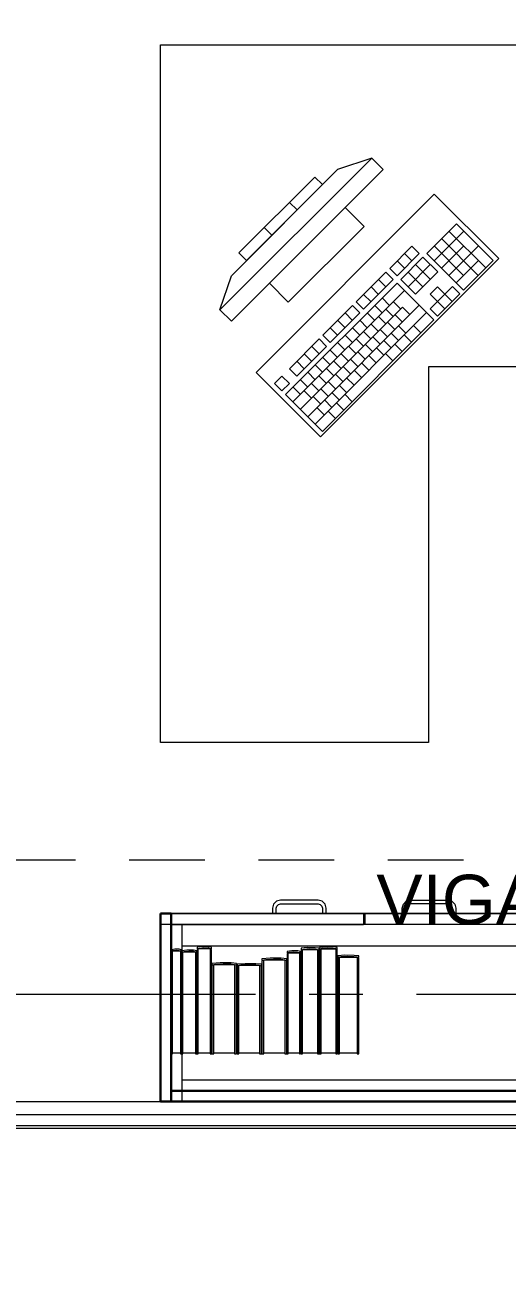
# Model space of a CAD drawing. Header units: inches. Extents: x -38 to 5698, y -33 to 92.
# Drawn here: x 312.215 to 313.115, y 29.447 to 31.756 of the extents above; entities that cross this region are included whole.
import ezdxf

# ---------------------------------------------------------------- set-up
doc = ezdxf.new("R2010")
doc.units = ezdxf.units.IN
doc.header["$MEASUREMENT"] = 0
doc.set_wipeout_variables(frame=1)
for name, pattern in [('Hidden Line', [0.195611, 0.141111, -0.0545]), ('Punto & Raya', [0.65, 0.5, -0.075, 0, -0.075]), ('Wipeout_Contour', [1, 0, -1])]:
    doc.linetypes.add(name, pattern=pattern)
for name, color, linetype in [('02 _ ARQ _ ALB _ Ejes Generales', 7, 'Continuous'), ('02 _ ARQ _ ZON _ Espacio.3D', 7, 'Continuous'), ('08 _ STR _ EXT _ 09 Vigas', 7, 'Continuous'), ('Acabado - Muros', 7, 'Continuous'), ('Interior - Mobiliario', 7, 'Continuous'), ('Notas - Etiquetas', 251, 'Continuous')]:
    doc.layers.add(name, color=color, linetype=linetype)
doc.styles.add('Estilo_Generado_4', font='swisse.ttf')
doc.dimstyles.new('Estilo_Generado__8', dxfattribs={"dimtxt": 0.18, "dimasz": 0.0912, "dimexe": 0.18, "dimexo": 0.0625, "dimgap": 0, "dimtad": 0, "dimtih": 1, "dimtoh": 1, "dimdec": 4, "dimzin": 0, "dimdsep": 46, "dimcen": 0.09, "dimadec": 0, "dimazin": 0, "dimtfac": 1, "dimtdec": 4, "dimtmove": 0, "dimatfit": 3, "dimldrblk": 'ARROWHEAD_5', "dimfxl": 1, "dimtolj": 1, "dimtzin": 0, "dimarcsym": 0})

# ---------------------------------------------------------------- blocks, each defined once
blk = doc.blocks.new('ARROWHEAD_5')
at = {"linetype": 'Continuous', "lineweight": 0}
blk.add_hatch(color=0, dxfattribs=at).paths.add_polyline_path([(-1, 0.2679), (0, 0), (-1, -0.2679)])
at = {"color": 0, "linetype": 'Continuous', "lineweight": 0}
blk.add_line((0, 0), (-1, 0), dxfattribs=at)

msp = doc.modelspace()

# ---------------------------------------------------------------- linework, layer by layer
at = {"layer": '02 _ ARQ _ ZON _ Espacio.3D', "color": 254, "linetype": 'Continuous', "lineweight": 0, "flags": 128}
for points in [[(307.57, 29.75), (307.57, 30.6), (308.07, 30.6), (308.07, 29.75), (314.5696, 29.75), (314.57, 30.6), (315.07, 30.6), (315.0696, 29.75), (317.22, 29.75), (317.22, 39.75), (315.8047, 39.75), (315.8036, 39.4), (315.07, 39.4), (315.07, 39), (314.57, 39), (314.57, 39.4), (310.7228, 39.4), (310.7234, 39.7505), (308.4643, 39.75), (308.47, 39.4), (308.07, 39.4), (308.07, 39), (307.57, 39), (307.57, 39.7505)], [(324.17, 27), (324.17, 29.7), (300.57, 29.7), (297.57, 29.7)]]:
    msp.add_lwpolyline(points, dxfattribs=at)
at = {"layer": '08 _ STR _ EXT _ 09 Vigas', "color": 251, "linetype": 'Hidden Line', "lineweight": 13}
msp.add_line((308.07, 30.2), (314.57, 30.2), dxfattribs=at)
at = {"layer": 'Interior - Mobiliario', "color": 175, "linetype": 'Continuous', "lineweight": 13}
for p, q in [((312.8621, 31.5078), (312.5792, 31.225)), ((312.8621, 31.5078), (312.7984, 31.4866)), ((312.8833, 31.4866), (312.8621, 31.5078)), ((312.6004, 31.2038), (312.8833, 31.4866)), ((312.6004, 31.2886), (312.7984, 31.4866)), ((312.756, 31.4725), (312.6146, 31.3311)), ((312.6287, 31.3169), (312.7701, 31.4583)), ((312.7701, 31.4583), (312.756, 31.4725)), ((312.8126, 31.4159), (312.6712, 31.2745)), ((312.723, 31.4112), (312.7089, 31.4253)), ((312.8479, 31.3806), (312.8126, 31.4159)), ((312.6759, 31.3641), (312.6617, 31.3782)), ((312.7065, 31.2391), (312.8479, 31.3806)), ((313.02, 31.3855), (312.9646, 31.3301)), ((312.9784, 31.3164), (313.0337, 31.3718)), ((313.0748, 31.3031), (313.0062, 31.3717)), ((313.0886, 31.317), (313.02, 31.3855)), ((312.9371, 31.3438), (312.8956, 31.3022)), ((312.9509, 31.3301), (312.9371, 31.3438)), ((313.0333, 31.2891), (312.9785, 31.344)), ((312.9921, 31.3027), (313.0336, 31.3443)), ((313.0609, 31.2893), (312.9923, 31.3578)), ((313.0058, 31.289), (313.0612, 31.3444)), ((312.6146, 31.3311), (312.6287, 31.3169)), ((312.9093, 31.2885), (312.9509, 31.3301)), ((312.9577, 31.3232), (312.9162, 31.2817)), ((312.937, 31.3162), (312.9233, 31.3299)), ((312.9851, 31.2958), (312.9577, 31.3232)), ((312.9646, 31.3301), (313.0332, 31.2616)), ((313.0195, 31.2753), (313.061, 31.3168)), ((313.0332, 31.2616), (313.0886, 31.317)), ((312.8887, 31.2953), (312.8333, 31.2399)), ((312.9024, 31.2816), (312.8887, 31.2953)), ((312.8956, 31.3022), (312.9093, 31.2885)), ((312.9232, 31.3024), (312.9095, 31.3161)), ((312.9299, 31.268), (312.9714, 31.3095)), ((312.9574, 31.2681), (312.93, 31.2955)), ((312.9436, 31.2542), (312.9851, 31.2958)), ((312.9713, 31.2819), (312.9439, 31.3094)), ((312.5792, 31.225), (312.6004, 31.2886)), ((312.6712, 31.2745), (312.7065, 31.2391)), ((312.9093, 31.2748), (312.7015, 31.067)), ((312.847, 31.2262), (312.9024, 31.2816)), ((312.8885, 31.2678), (312.8748, 31.2815)), ((312.9778, 31.2062), (312.9093, 31.2748)), ((312.9162, 31.2817), (312.9436, 31.2542)), ((312.7153, 31.0533), (312.923, 31.261)), ((312.8609, 31.2401), (312.8471, 31.2538)), ((312.8747, 31.2539), (312.861, 31.2676)), ((312.985, 31.2682), (312.9712, 31.2544)), ((312.9712, 31.2544), (312.9849, 31.2407)), ((312.9847, 31.2131), (313.0263, 31.2546)), ((312.9849, 31.2407), (312.9987, 31.2545)), ((312.9987, 31.2545), (312.985, 31.2682)), ((313.0126, 31.2684), (312.9987, 31.2545)), ((313.0124, 31.2408), (312.9987, 31.2545)), ((313.0263, 31.2546), (313.0126, 31.2684)), ((312.5792, 31.225), (312.6004, 31.2038)), ((312.729, 31.0396), (312.9194, 31.23)), ((312.7427, 31.0259), (312.9504, 31.2336)), ((312.8264, 31.233), (312.771, 31.1776)), ((312.8401, 31.2193), (312.8264, 31.233)), ((312.8333, 31.2399), (312.847, 31.2262)), ((312.8814, 31.2195), (312.8677, 31.2332)), ((312.8953, 31.2333), (312.8816, 31.2471)), ((312.9021, 31.2127), (312.8883, 31.2264)), ((312.9159, 31.2266), (312.9022, 31.2403)), ((312.9331, 31.2163), (312.9194, 31.23)), ((312.9849, 31.2407), (312.971, 31.2268)), ((312.971, 31.2268), (312.9847, 31.2131)), ((312.9986, 31.227), (312.9849, 31.2407)), ((312.7564, 31.0122), (312.9641, 31.2199)), ((312.7701, 30.9985), (312.9778, 31.2062)), ((312.7847, 31.1639), (312.8401, 31.2193)), ((312.8124, 31.1916), (312.7987, 31.2053)), ((312.8262, 31.2054), (312.8125, 31.2192)), ((312.8537, 31.1918), (312.84, 31.2055)), ((312.8676, 31.2056), (312.8539, 31.2194)), ((312.8882, 31.1989), (312.8745, 31.2126)), ((312.9054, 31.1886), (312.8917, 31.2023)), ((312.9192, 31.2025), (312.9055, 31.2162)), ((312.7985, 31.1778), (312.7848, 31.1915)), ((312.8399, 31.178), (312.8262, 31.1917)), ((312.8605, 31.1712), (312.8468, 31.1849)), ((312.8744, 31.185), (312.8607, 31.1987)), ((312.8915, 31.1748), (312.8778, 31.1885)), ((312.9122, 31.168), (312.8985, 31.1817)), ((312.926, 31.1818), (312.9123, 31.1955)), ((312.9363, 31.1646), (312.9226, 31.1784)), ((312.9536, 31.182), (312.9399, 31.1957)), ((312.7641, 31.1707), (312.7087, 31.1153)), ((312.7224, 31.1016), (312.7778, 31.157)), ((312.7639, 31.1431), (312.7502, 31.1568)), ((312.7778, 31.157), (312.7641, 31.1707)), ((312.771, 31.1776), (312.7847, 31.1639)), ((312.8122, 31.1503), (312.7985, 31.164)), ((312.826, 31.1641), (312.8123, 31.1778)), ((312.8328, 31.1435), (312.8191, 31.1572)), ((312.8467, 31.1573), (312.833, 31.171)), ((312.8638, 31.1471), (312.8501, 31.1608)), ((312.8777, 31.1609), (312.864, 31.1746)), ((312.8983, 31.1541), (312.8846, 31.1678)), ((312.919, 31.1473), (312.9053, 31.161)), ((312.7501, 31.1293), (312.7364, 31.143)), ((312.7845, 31.1226), (312.7708, 31.1363)), ((312.7983, 31.1364), (312.7846, 31.1501)), ((312.819, 31.1296), (312.8053, 31.1433)), ((312.8362, 31.1194), (312.8224, 31.1331)), ((312.85, 31.1332), (312.8363, 31.1469)), ((312.8706, 31.1264), (312.8569, 31.1401)), ((312.8845, 31.1403), (312.8708, 31.154)), ((312.9017, 31.13), (312.8879, 31.1437)), ((312.7087, 31.1153), (312.7224, 31.1016)), ((312.7362, 31.1154), (312.7225, 31.1292)), ((312.7706, 31.1087), (312.7569, 31.1224)), ((312.7913, 31.1019), (312.7776, 31.1156)), ((312.8051, 31.1158), (312.7914, 31.1295)), ((312.8223, 31.1055), (312.8086, 31.1192)), ((312.8429, 31.0987), (312.8292, 31.1124)), ((312.8568, 31.1126), (312.8431, 31.1263)), ((312.6948, 31.1015), (312.681, 31.0876)), ((312.681, 31.0876), (312.6947, 31.0739)), ((312.6947, 31.0739), (312.7085, 31.0877)), ((312.7085, 31.0877), (312.6948, 31.1015)), ((312.7429, 31.081), (312.7292, 31.0947)), ((312.7568, 31.0949), (312.7431, 31.1086)), ((312.7636, 31.0742), (312.7499, 31.0879)), ((312.7774, 31.0881), (312.7637, 31.1018)), ((312.7946, 31.0778), (312.7809, 31.0915)), ((312.8085, 31.0917), (312.7947, 31.1054)), ((312.8291, 31.0849), (312.8154, 31.0986)), ((312.7015, 31.067), (312.7701, 30.9985)), ((312.7291, 31.0672), (312.7154, 31.0809)), ((312.7497, 31.0604), (312.736, 31.0741)), ((312.7669, 31.0501), (312.7532, 31.0638)), ((312.7808, 31.064), (312.767, 31.0777)), ((312.8014, 31.0572), (312.7877, 31.0709)), ((312.8152, 31.071), (312.8015, 31.0848)), ((312.8255, 31.0539), (312.8118, 31.0676)), ((312.7737, 31.0295), (312.76, 31.0432)), ((312.7875, 31.0433), (312.7738, 31.0571)), ((312.8099, 31.0383), (312.7962, 31.052)), ((312.7943, 31.0227), (312.7806, 31.0364)), ((312.6791, 30.1174), (312.6771, 30.1099)), ((312.6846, 30.1229), (312.6791, 30.1174)), ((312.6921, 30.1249), (312.6846, 30.1229)), ((312.6852, 30.1139), (312.6881, 30.1169)), ((312.6881, 30.1169), (312.6921, 30.1179)), ((312.7621, 30.1249), (312.6921, 30.1249)), ((312.6921, 30.1179), (312.7621, 30.1179)), ((312.7696, 30.1229), (312.7621, 30.1249)), ((312.7621, 30.1179), (312.7661, 30.1169)), ((312.7661, 30.1169), (312.7691, 30.1139)), ((312.7751, 30.1174), (312.7696, 30.1229)), ((312.7771, 30.1099), (312.7751, 30.1174)), ((312.9191, 30.1099), (312.9211, 30.1174)), ((312.9211, 30.1174), (312.9266, 30.1229)), ((312.9266, 30.1229), (312.9341, 30.1249)), ((312.9301, 30.1169), (312.9272, 30.1139)), ((312.9341, 30.1179), (312.9301, 30.1169)), ((312.9341, 30.1249), (313.0041, 30.1249)), ((313.0041, 30.1179), (312.9341, 30.1179)), ((313.0041, 30.1249), (313.0116, 30.1229)), ((313.0081, 30.1169), (313.0041, 30.1179)), ((313.0111, 30.1139), (313.0081, 30.1169)), ((313.0116, 30.1229), (313.0171, 30.1174)), ((313.0171, 30.1174), (313.0191, 30.1099)), ((312.6771, 30.1099), (312.6771, 30.0999)), ((312.6771, 30.0999), (312.6841, 30.0999)), ((312.6841, 30.1099), (312.6852, 30.1139)), ((312.6841, 30.0999), (312.6841, 30.1099)), ((312.7691, 30.1139), (312.7701, 30.1099)), ((312.7701, 30.1099), (312.7701, 30.0999)), ((312.7701, 30.0999), (312.7771, 30.0999)), ((312.7771, 30.0999), (312.7771, 30.1099)), ((312.8471, 30.0999), (312.8471, 30.0799)), ((313.2081, 30.0999), (312.8491, 30.0999)), ((312.8491, 30.0999), (312.8491, 30.0799)), ((312.9191, 30.0999), (312.9191, 30.1099)), ((312.9261, 30.0999), (312.9191, 30.0999)), ((312.9272, 30.1139), (312.9261, 30.1099)), ((312.9261, 30.1099), (312.9261, 30.0999)), ((313.0121, 30.1099), (313.0111, 30.1139)), ((313.0121, 30.0999), (313.0121, 30.1099)), ((313.0191, 30.0999), (313.0121, 30.0999)), ((313.0191, 30.1099), (313.0191, 30.0999)), ((313.9481, 30.0799), (312.4881, 30.0799)), ((312.4881, 30.0799), (312.4881, 29.7699)), ((313.9281, 30.0799), (312.5081, 30.0799)), ((312.5081, 30.0799), (312.5081, 30.0399)), ((313.2081, 30.0799), (312.8491, 30.0799)), ((312.5029, 30.0315), (312.5056, 30.0307)), ((312.507, 30.0326), (312.5031, 30.0337)), ((312.5056, 30.0307), (312.5056, 29.8386)), ((312.5067, 30.0296), (312.5068, 30.0299)), ((312.5067, 30.0293), (312.5067, 30.0296)), ((312.5067, 30.029), (312.5067, 30.0293)), ((312.5068, 30.0287), (312.5067, 30.029)), ((312.5068, 30.0301), (312.5069, 30.0304)), ((312.5068, 30.0299), (312.5068, 30.0301)), ((312.5069, 30.0285), (312.5068, 30.0287)), ((312.5069, 30.0304), (312.507, 30.0305)), ((312.507, 30.0283), (312.5069, 30.0285)), ((312.507, 30.0305), (312.507, 30.0326)), ((312.507, 29.8386), (312.507, 30.0283)), ((312.5172, 30.032), (312.508, 30.0308)), ((312.508, 30.0308), (312.508, 30.0287)), ((312.508, 30.0287), (312.5082, 30.0285)), ((312.5081, 30.0266), (312.508, 30.0265)), ((312.508, 30.0265), (312.508, 29.8386)), ((312.5081, 30.0399), (312.5081, 29.7899)), ((312.5081, 30.0399), (313.9281, 30.0399)), ((312.5083, 30.0269), (312.5081, 30.0266)), ((312.5082, 30.0285), (312.5083, 30.0283)), ((312.5083, 30.0283), (312.5084, 30.028)), ((312.5084, 30.0271), (312.5083, 30.0269)), ((312.5084, 30.028), (312.5085, 30.0277)), ((312.5085, 30.0274), (312.5084, 30.0271)), ((312.5085, 30.0277), (312.5085, 30.0274)), ((312.5102, 30.0288), (312.5123, 30.0294)), ((312.5102, 29.8386), (312.5102, 30.0288)), ((312.5335, 30.0279), (312.5102, 30.0279)), ((312.5123, 30.0294), (312.5208, 30.0302)), ((312.5296, 30.0318), (312.5172, 30.032)), ((312.5208, 30.0302), (312.5293, 30.0297)), ((312.5293, 30.0297), (312.5335, 30.0288)), ((312.5357, 30.0308), (312.5296, 30.0318)), ((312.5335, 30.0288), (312.5335, 29.8386)), ((312.5352, 30.0278), (312.5353, 30.028)), ((312.5352, 30.0275), (312.5352, 30.0278)), ((312.5353, 30.0272), (312.5352, 30.0275)), ((312.5353, 30.028), (312.5354, 30.0283)), ((312.5354, 30.0269), (312.5353, 30.0272)), ((312.5354, 30.0283), (312.5356, 30.0286)), ((312.5355, 30.0267), (312.5354, 30.0269)), ((312.5357, 30.0265), (312.5355, 30.0267)), ((312.5356, 30.0286), (312.5357, 30.0287)), ((312.5357, 30.0287), (312.5357, 30.0308)), ((312.5357, 29.8386), (312.5357, 30.0265)), ((312.5455, 30.0385), (312.5367, 30.0372)), ((312.5367, 30.0372), (312.5367, 30.035)), ((312.5367, 30.035), (312.5368, 30.0348)), ((312.5368, 30.0329), (312.5367, 30.0328)), ((312.5367, 30.0328), (312.5367, 29.8386)), ((312.5368, 30.0348), (312.537, 30.0346)), ((312.5369, 30.0332), (312.5368, 30.0329)), ((312.5371, 30.0334), (312.5369, 30.0332)), ((312.537, 30.0346), (312.5371, 30.0343)), ((312.5371, 30.0343), (312.5371, 30.034)), ((312.5371, 30.034), (312.5371, 30.0337)), ((312.5371, 30.0337), (312.5371, 30.0334)), ((312.5388, 30.0352), (312.5408, 30.0358)), ((312.5388, 29.8386), (312.5388, 30.0352)), ((312.5611, 30.0342), (312.5388, 30.0342)), ((312.5408, 30.0358), (312.549, 30.0366)), ((312.5574, 30.0383), (312.5455, 30.0385)), ((312.549, 30.0366), (312.5571, 30.0361)), ((312.5571, 30.0361), (312.5611, 30.0352)), ((312.5632, 30.0372), (312.5574, 30.0383)), ((312.5611, 30.0352), (312.5611, 29.8386)), ((312.5628, 30.0341), (312.5629, 30.0344)), ((312.5628, 30.0338), (312.5628, 30.0341)), ((312.5628, 30.0335), (312.5628, 30.0338)), ((312.563, 30.0332), (312.5628, 30.0335)), ((312.5629, 30.0344), (312.563, 30.0346)), ((312.563, 30.0346), (312.5631, 30.0349)), ((312.5631, 30.033), (312.563, 30.0332)), ((312.5631, 30.0349), (312.5632, 30.035)), ((312.5632, 30.0328), (312.5631, 30.033)), ((312.5632, 30.035), (312.5632, 30.0372)), ((312.5632, 29.8386), (312.5632, 30.0328)), ((312.7129, 30.0306), (312.7046, 30.0294)), ((312.7046, 30.0294), (312.7046, 30.0273)), ((312.7046, 30.0273), (312.7047, 30.0271)), ((312.7047, 30.0253), (312.7046, 30.0252)), ((312.7046, 30.0252), (312.7046, 29.8386)), ((312.7047, 30.0271), (312.7048, 30.0269)), ((312.7048, 30.0255), (312.7047, 30.0253)), ((312.7048, 30.0269), (312.7049, 30.0266)), ((312.7049, 30.0258), (312.7048, 30.0255)), ((312.7049, 30.0266), (312.705, 30.0263)), ((312.705, 30.026), (312.7049, 30.0258)), ((312.705, 30.0263), (312.705, 30.026)), ((312.7066, 30.0274), (312.7085, 30.028)), ((312.7066, 29.8386), (312.7066, 30.0274)), ((312.7276, 30.0265), (312.7066, 30.0265)), ((312.7085, 30.028), (312.7162, 30.0288)), ((312.7241, 30.0304), (312.7129, 30.0306)), ((312.7162, 30.0288), (312.7239, 30.0283)), ((312.7239, 30.0283), (312.7276, 30.0274)), ((312.7296, 30.0294), (312.7241, 30.0304)), ((312.7276, 30.0274), (312.7276, 29.8386)), ((312.7292, 30.0264), (312.7293, 30.0267)), ((312.7292, 30.0261), (312.7292, 30.0264)), ((312.7293, 30.0258), (312.7292, 30.0261)), ((312.7293, 30.0267), (312.7294, 30.0269)), ((312.7293, 30.0256), (312.7293, 30.0258)), ((312.7295, 30.0253), (312.7293, 30.0256)), ((312.7294, 30.0269), (312.7295, 30.0272)), ((312.7295, 30.0272), (312.7296, 30.0273)), ((312.7296, 30.0252), (312.7295, 30.0253)), ((312.7296, 30.0273), (312.7296, 30.0294)), ((312.7296, 29.8386), (312.7296, 30.0252)), ((312.7418, 30.0367), (312.7306, 30.0354)), ((312.7306, 30.0354), (312.7306, 30.0333)), ((312.7306, 30.0333), (312.7308, 30.0331)), ((312.7308, 30.0312), (312.7306, 30.0311)), ((312.7306, 30.0311), (312.7306, 29.8386)), ((312.7308, 30.0331), (312.731, 30.0328)), ((312.731, 30.0314), (312.7308, 30.0312)), ((312.731, 30.0328), (312.7311, 30.0326)), ((312.7311, 30.0317), (312.731, 30.0314)), ((312.7311, 30.0326), (312.7312, 30.0323)), ((312.7312, 30.032), (312.7311, 30.0317)), ((312.7312, 30.0323), (312.7312, 30.032)), ((312.7333, 30.0334), (312.7358, 30.034)), ((312.7333, 29.8386), (312.7333, 30.0334)), ((312.7613, 30.0324), (312.7333, 30.0324)), ((312.7358, 30.034), (312.7461, 30.0348)), ((312.7567, 30.0365), (312.7418, 30.0367)), ((312.7461, 30.0348), (312.7563, 30.0343)), ((312.7563, 30.0343), (312.7613, 30.0334)), ((312.764, 30.0354), (312.7567, 30.0365)), ((312.7613, 30.0334), (312.7613, 29.8386)), ((312.7635, 30.0326), (312.7637, 30.0329)), ((312.7635, 30.0323), (312.7635, 30.0326)), ((312.7635, 30.0321), (312.7635, 30.0323)), ((312.7635, 30.0318), (312.7635, 30.0321)), ((312.7636, 30.0315), (312.7635, 30.0318)), ((312.7638, 30.0312), (312.7636, 30.0315)), ((312.7637, 30.0329), (312.7639, 30.0331)), ((312.764, 30.0311), (312.7638, 30.0312)), ((312.7639, 30.0331), (312.764, 30.0333)), ((312.764, 30.0333), (312.764, 30.0354)), ((312.764, 29.8386), (312.764, 30.0311)), ((312.776, 30.038), (312.765, 30.0367)), ((312.765, 30.0367), (312.765, 30.0346)), ((312.765, 30.0346), (312.7652, 30.0344)), ((312.7651, 30.0325), (312.765, 30.0324)), ((312.765, 30.0324), (312.765, 29.8386)), ((312.7653, 30.0327), (312.7651, 30.0325)), ((312.7652, 30.0344), (312.7654, 30.0341)), ((312.7655, 30.033), (312.7653, 30.0327)), ((312.7654, 30.0341), (312.7655, 30.0339)), ((312.7655, 30.0339), (312.7656, 30.0336)), ((312.7656, 30.0333), (312.7655, 30.033)), ((312.7656, 30.0336), (312.7656, 30.0333)), ((312.7676, 30.0347), (312.7701, 30.0353)), ((312.7676, 29.8386), (312.7676, 30.0347)), ((312.7953, 30.0337), (312.7676, 30.0337)), ((312.7701, 30.0353), (312.7802, 30.0361)), ((312.7907, 30.0378), (312.776, 30.038)), ((312.7802, 30.0361), (312.7903, 30.0356)), ((312.7903, 30.0356), (312.7953, 30.0347)), ((312.7979, 30.0367), (312.7907, 30.0378)), ((312.7953, 30.0347), (312.7953, 29.8386)), ((312.7973, 30.0336), (312.7974, 30.0339)), ((312.7973, 30.0333), (312.7973, 30.0336)), ((312.7974, 30.0331), (312.7973, 30.0333)), ((312.7974, 30.0339), (312.7976, 30.0342)), ((312.7975, 30.0328), (312.7974, 30.0331)), ((312.7977, 30.0325), (312.7975, 30.0328)), ((312.7976, 30.0342), (312.7978, 30.0344)), ((312.7979, 30.0324), (312.7977, 30.0325)), ((312.7978, 30.0344), (312.7979, 30.0346)), ((312.7979, 30.0346), (312.7979, 30.0367)), ((312.7979, 29.8386), (312.7979, 30.0324)), ((312.5795, 30.0082), (312.5642, 30.0071)), ((312.5642, 30.0071), (312.5642, 30.0053)), ((312.5642, 30.0053), (312.5645, 30.0051)), ((312.5644, 30.0035), (312.5642, 30.0034)), ((312.5642, 30.0034), (312.5642, 29.8386)), ((312.5647, 30.0037), (312.5644, 30.0035)), ((312.5645, 30.0051), (312.5648, 30.0049)), ((312.5649, 30.0039), (312.5647, 30.0037)), ((312.5648, 30.0049), (312.5649, 30.0047)), ((312.5649, 30.0047), (312.565, 30.0044)), ((312.565, 30.0042), (312.5649, 30.0039)), ((312.565, 30.0044), (312.565, 30.0042)), ((312.5679, 30.0054), (312.5714, 30.0059)), ((312.5679, 29.8386), (312.5679, 30.0054)), ((312.6063, 30.0046), (312.5679, 30.0046)), ((312.5714, 30.0059), (312.5854, 30.0066)), ((312.5999, 30.008), (312.5795, 30.0082)), ((312.5854, 30.0066), (312.5995, 30.0062)), ((312.5995, 30.0062), (312.6063, 30.0054)), ((312.61, 30.0071), (312.5999, 30.008)), ((312.6063, 30.0054), (312.6063, 29.8386)), ((312.6092, 30.0045), (312.6093, 30.0047)), ((312.6092, 30.0042), (312.6092, 30.0045)), ((312.6093, 30.004), (312.6092, 30.0042)), ((312.6093, 30.0047), (312.6095, 30.0049)), ((312.6095, 30.0037), (312.6093, 30.004)), ((312.6095, 30.0049), (312.6098, 30.0052)), ((312.6097, 30.0035), (312.6095, 30.0037)), ((312.61, 30.0034), (312.6097, 30.0035)), ((312.6098, 30.0052), (312.61, 30.0053)), ((312.61, 30.0053), (312.61, 30.0071)), ((312.61, 29.8386), (312.61, 30.0034)), ((312.6261, 30.0066), (312.611, 30.0055)), ((312.611, 30.0055), (312.611, 30.0037)), ((312.611, 30.0037), (312.6112, 30.0036)), ((312.6111, 30.0019), (312.611, 30.0019)), ((312.611, 30.0019), (312.611, 29.8386)), ((312.6114, 30.0022), (312.6111, 30.0019)), ((312.6112, 30.0036), (312.6115, 30.0033)), ((312.6116, 30.0024), (312.6114, 30.0022)), ((312.6115, 30.0033), (312.6116, 30.0031)), ((312.6116, 30.0031), (312.6117, 30.0029)), ((312.6117, 30.0026), (312.6116, 30.0024)), ((312.6117, 30.0029), (312.6117, 30.0026)), ((312.6146, 30.0038), (312.618, 30.0043)), ((312.6146, 29.8386), (312.6146, 30.0038)), ((312.6526, 30.003), (312.6146, 30.003)), ((312.618, 30.0043), (312.6319, 30.005)), ((312.6463, 30.0064), (312.6261, 30.0066)), ((312.6319, 30.005), (312.6459, 30.0046)), ((312.6459, 30.0046), (312.6526, 30.0038)), ((312.6563, 30.0055), (312.6463, 30.0064)), ((312.6526, 30.0038), (312.6526, 29.8386)), ((312.6555, 30.0029), (312.6556, 30.0032)), ((312.6555, 30.0027), (312.6555, 30.0029)), ((312.6556, 30.0024), (312.6555, 30.0027)), ((312.6556, 30.0032), (312.6558, 30.0034)), ((312.6558, 30.0022), (312.6556, 30.0024)), ((312.6558, 30.0034), (312.6561, 30.0036)), ((312.656, 30.002), (312.6558, 30.0022)), ((312.6563, 30.0019), (312.656, 30.002)), ((312.6561, 30.0036), (312.6563, 30.0037)), ((312.6563, 30.0037), (312.6563, 30.0055)), ((312.6563, 29.8386), (312.6563, 30.0019)), ((312.6727, 30.017), (312.6573, 30.0158)), ((312.6573, 30.0158), (312.6573, 30.0139)), ((312.6573, 30.0139), (312.6575, 30.0137)), ((312.6574, 30.012), (312.6573, 30.0119)), ((312.6573, 30.0119), (312.6573, 29.8386)), ((312.6577, 30.0122), (312.6574, 30.012)), ((312.6575, 30.0137), (312.6578, 30.0135)), ((312.6579, 30.0125), (312.6577, 30.0122)), ((312.6578, 30.0135), (312.6579, 30.0132)), ((312.6579, 30.0132), (312.658, 30.013)), ((312.658, 30.0127), (312.6579, 30.0125)), ((312.658, 30.013), (312.658, 30.0127)), ((312.661, 30.014), (312.6645, 30.0145)), ((312.661, 29.8386), (312.661, 30.014)), ((312.6999, 30.0131), (312.661, 30.0131)), ((312.6645, 30.0145), (312.6787, 30.0153)), ((312.6934, 30.0168), (312.6727, 30.017)), ((312.6787, 30.0153), (312.6929, 30.0148)), ((312.6929, 30.0148), (312.6999, 30.014)), ((312.7036, 30.0158), (312.6934, 30.0168)), ((312.6999, 30.014), (312.6999, 29.8386)), ((312.7028, 30.013), (312.7029, 30.0133)), ((312.7028, 30.0128), (312.7028, 30.013)), ((312.7029, 30.0125), (312.7028, 30.0128)), ((312.7029, 30.0133), (312.7031, 30.0135)), ((312.7031, 30.0123), (312.7029, 30.0125)), ((312.7031, 30.0135), (312.7034, 30.0138)), ((312.7033, 30.012), (312.7031, 30.0123)), ((312.7036, 30.0119), (312.7033, 30.012)), ((312.7034, 30.0138), (312.7036, 30.0139)), ((312.7036, 30.0139), (312.7036, 30.0158)), ((312.7036, 29.8386), (312.7036, 30.0119)), ((312.8119, 30.0223), (312.7989, 30.0211)), ((312.7989, 30.0211), (312.7989, 30.0191)), ((312.7989, 30.0191), (312.7991, 30.019)), ((312.799, 30.0172), (312.7989, 30.0171)), ((312.7989, 30.0171), (312.7989, 29.8386)), ((312.7993, 30.0174), (312.799, 30.0172)), ((312.7991, 30.019), (312.7993, 30.0188)), ((312.7993, 30.0188), (312.7995, 30.0185)), ((312.7994, 30.0177), (312.7993, 30.0174)), ((312.7995, 30.018), (312.7994, 30.0177)), ((312.7995, 30.0185), (312.7995, 30.0182)), ((312.7995, 30.0182), (312.7995, 30.018)), ((312.802, 30.0193), (312.8049, 30.0198)), ((312.802, 29.8386), (312.802, 30.0193)), ((312.8347, 30.0184), (312.802, 30.0184)), ((312.8049, 30.0198), (312.8169, 30.0206)), ((312.8292, 30.0221), (312.8119, 30.0223)), ((312.8169, 30.0206), (312.8288, 30.0201)), ((312.8288, 30.0201), (312.8347, 30.0193)), ((312.8378, 30.0211), (312.8292, 30.0221)), ((312.8347, 30.0193), (312.8347, 29.8386)), ((312.8371, 30.0183), (312.8372, 30.0186)), ((312.8371, 30.018), (312.8371, 30.0183)), ((312.8372, 30.0178), (312.8371, 30.018)), ((312.8372, 30.0186), (312.8374, 30.0188)), ((312.8373, 30.0175), (312.8372, 30.0178)), ((312.8376, 30.0173), (312.8373, 30.0175)), ((312.8374, 30.0188), (312.8376, 30.019)), ((312.8376, 30.019), (312.8378, 30.0191)), ((312.8378, 30.0171), (312.8376, 30.0173)), ((312.8378, 30.0191), (312.8378, 30.0211)), ((312.8378, 29.8386), (312.8378, 30.0171)), ((312.5056, 29.8386), (312.507, 29.8386)), ((312.508, 29.8386), (312.5102, 29.8386)), ((312.5102, 29.8405), (312.5335, 29.8405)), ((312.5335, 29.8386), (312.5357, 29.8386)), ((312.5367, 29.8386), (312.5388, 29.8386)), ((312.5388, 29.8406), (312.5611, 29.8406)), ((312.5611, 29.8386), (312.5632, 29.8386)), ((312.5642, 29.8386), (312.5679, 29.8386)), ((312.5679, 29.8403), (312.6063, 29.8403)), ((312.6063, 29.8386), (312.61, 29.8386)), ((312.611, 29.8386), (312.6146, 29.8386)), ((312.6146, 29.8403), (312.6526, 29.8403)), ((312.6526, 29.8386), (312.6563, 29.8386)), ((312.6573, 29.8386), (312.661, 29.8386)), ((312.661, 29.8404), (312.6999, 29.8404)), ((312.6999, 29.8386), (312.7036, 29.8386)), ((312.7046, 29.8386), (312.7066, 29.8386)), ((312.7066, 29.8405), (312.7276, 29.8405)), ((312.7276, 29.8386), (312.7296, 29.8386)), ((312.7306, 29.8386), (312.7333, 29.8386)), ((312.7333, 29.8406), (312.7613, 29.8406)), ((312.7613, 29.8386), (312.764, 29.8386)), ((312.765, 29.8386), (312.7676, 29.8386)), ((312.7676, 29.8406), (312.7953, 29.8406)), ((312.7953, 29.8386), (312.7979, 29.8386)), ((312.7989, 29.8386), (312.802, 29.8386)), ((312.802, 29.8404), (312.8347, 29.8404)), ((312.8347, 29.8386), (312.8378, 29.8386)), ((312.4881, 29.7699), (313.9481, 29.7699)), ((313.9281, 29.7899), (312.5081, 29.7899))]:
    msp.add_line(p, q, dxfattribs=at)
at = {"layer": 'Interior - Mobiliario', "color": 175, "linetype": 'Continuous', "lineweight": 13, "flags": 128}
for points in [[(312.4681, 31.7189), (313.9681, 31.7189), (313.9681, 31.1189), (312.9681, 31.1189), (312.9681, 30.4189), (312.4681, 30.4189)], [(312.6464, 31.1083), (312.7666, 30.9881), (313.099, 31.3205), (312.9787, 31.4407)]]:
    msp.add_lwpolyline(points, close=True, dxfattribs=at)

# ---------------------------------------------------------------- texts
at = {"layer": 'Notas - Etiquetas', "color": 8, "linetype": 'Continuous', "lineweight": 13, "insert": (312.8708, 30.1724), "char_height": 0.0925, "attachment_point": 1, "style": 'Estilo_Generado_4'}
msp.add_mtext('\\A1;{\\pql;\\fSwis721 Ex BT|b0|i0|c0|p34;VIGA-103\\fSwis721 Ex BT|b0|i0|c0|p34; \\fSwis721 Ex BT|b0|i0|c0|p34;0.90\\fSwis721 Ex BT|b0|i0|c0|p34;x\\fSwis721 Ex BT|b0|i0|c0|p34;0.50\\fSwis721 Ex BT|b0|i0|c0|p34;m}', dxfattribs=at)

# ---------------------------------------------------------------- next in the draw order: wipeouts: each hides what was drawn before it
at = {"color": 254, "linetype": 'Wipeout_Contour', "lineweight": 0, "ltscale": 14684.952068}
msp.add_wipeout([(311.37, 29.75), (311.37, 29.7), (313.5035, 29.7), (313.5035, 29.733), (313.52, 29.733), (313.52, 29.75)], dxfattribs=at).dxf.layer = 'Acabado - Muros'

# ---------------------------------------------------------------- next in the draw order: linework, layer by layer
at = {"layer": 'Acabado - Muros', "color": 251, "linetype": 'Continuous', "lineweight": 13, "flags": 128}
for points in [[(311.37, 29.75), (313.52, 29.75), (314.47, 29.75)], [(311.37, 29.7), (313.5035, 29.7)]]:
    msp.add_lwpolyline(points, dxfattribs=at)

# ---------------------------------------------------------------- next in the draw order: wipeouts: each hides what was drawn before it
at = {"color": 254, "linetype": 'Wipeout_Contour', "lineweight": 0, "ltscale": 9789.177052}
msp.add_wipeout([(313.5035, 29.705), (313.5035, 29.725), (311.37, 29.725), (311.37, 29.705)], dxfattribs=at).dxf.layer = 'Acabado - Muros'
at = {"color": 254, "linetype": 'Wipeout_Contour', "lineweight": 0, "ltscale": 9792.304458}
msp.add_wipeout([(313.9481, 29.7699), (312.4881, 29.7699), (312.4881, 29.7499), (313.9481, 29.7499)], dxfattribs=at).dxf.layer = 'Interior - Mobiliario'

# ---------------------------------------------------------------- next in the draw order: linework, layer by layer
at = {"layer": '08 _ STR _ EXT _ 09 Vigas', "color": 251, "linetype": 'Hidden Line', "lineweight": 13}
msp.add_line((308.07, 29.7), (321.57, 29.7), dxfattribs=at)
at = {"layer": 'Acabado - Muros', "color": 7, "linetype": 'Continuous', "lineweight": 13, "flags": 128}
msp.add_lwpolyline([(313.5035, 29.705), (313.5035, 29.725), (311.37, 29.725), (311.37, 29.705)], close=True, dxfattribs=at)
at = {"layer": 'Interior - Mobiliario', "color": 175, "linetype": 'Continuous', "lineweight": 30}
for p, q in [((312.4881, 29.7699), (312.4881, 29.7499)), ((312.4881, 29.7699), (313.9481, 29.7699)), ((312.4881, 29.7499), (313.9481, 29.7499))]:
    msp.add_line(p, q, dxfattribs=at)
at = {"layer": 'Interior - Mobiliario', "color": 175, "linetype": 'Continuous', "lineweight": 13}
for p, q in [((313.9481, 29.7699), (312.4881, 29.7699)), ((312.4881, 29.7699), (312.4881, 29.7499)), ((312.5081, 29.7899), (312.5081, 29.7499)), ((312.4881, 29.7499), (313.9481, 29.7499)), ((312.5081, 29.7499), (313.9281, 29.7499))]:
    msp.add_line(p, q, dxfattribs=at)

# ---------------------------------------------------------------- next in the draw order: leaders
at = {"layer": 'Notas - Etiquetas', "color": 8, "linetype": 'Continuous', "lineweight": 13, "annotation_type": 0, "has_hookline": 1, "hookline_direction": 1, "text_width": 1.9482}
msp.add_leader([(316.6205, 29.715), (316.6205, 29.4546), (314.5809, 29.4546)], dimstyle='Estilo_Generado__8', dxfattribs=at)

# ---------------------------------------------------------------- next in the draw order: wipeouts: each hides what was drawn before it
at = {"color": 254, "linetype": 'Wipeout_Contour', "lineweight": 0, "ltscale": 9789.352755}
msp.add_wipeout([(312.4881, 30.0999), (312.4681, 30.0999), (312.4681, 29.7499), (312.4881, 29.7499)], dxfattribs=at).dxf.layer = 'Interior - Mobiliario'

# ---------------------------------------------------------------- next in the draw order: linework, layer by layer
at = {"layer": '02 _ ARQ _ ALB _ Ejes Generales', "color": 252, "linetype": 'Punto & Raya', "lineweight": 13}
msp.add_line((283.3454, 29.95), (332.07, 29.95), dxfattribs=at)
at = {"layer": 'Interior - Mobiliario', "color": 175, "linetype": 'Continuous', "lineweight": 30}
for p, q in [((312.4681, 30.0999), (312.4681, 29.7499)), ((312.4681, 30.0999), (312.4881, 30.0999)), ((312.4881, 30.0999), (312.4881, 29.7499)), ((312.4681, 29.7499), (312.4881, 29.7499))]:
    msp.add_line(p, q, dxfattribs=at)
at = {"layer": 'Interior - Mobiliario', "color": 175, "linetype": 'Continuous', "lineweight": 13}
for p, q in [((312.4881, 30.0999), (312.4681, 30.0999)), ((312.4681, 30.0999), (312.4681, 29.7499)), ((312.4681, 30.0999), (313.9681, 30.0999)), ((312.4681, 29.7499), (312.4681, 30.0999)), ((312.4881, 29.7499), (312.4881, 30.0999)), ((313.9481, 30.0999), (312.4881, 30.0999)), ((312.4881, 30.0999), (312.4881, 29.7499)), ((313.9481, 30.0999), (312.4881, 30.0999)), ((312.4881, 30.0999), (312.4881, 29.7699)), ((312.4881, 30.0999), (312.8471, 30.0999)), ((312.4881, 30.0999), (312.4881, 30.0799)), ((312.5081, 30.0799), (312.4681, 30.0799)), ((312.4681, 30.0799), (312.4681, 29.7499)), ((313.9481, 30.0799), (312.4881, 30.0799)), ((312.4881, 30.0799), (312.4881, 29.7699)), ((313.9481, 30.0799), (312.4881, 30.0799)), ((312.4881, 30.0799), (312.4881, 29.7699)), ((312.4881, 30.0799), (312.8471, 30.0799)), ((312.4951, 30.0339), (312.4891, 30.0326)), ((312.4891, 30.0326), (312.4891, 30.0305)), ((312.4891, 30.0305), (312.4892, 30.0303)), ((312.4892, 30.0284), (312.4891, 30.0283)), ((312.4891, 30.0283), (312.4891, 29.8386)), ((312.4892, 30.0303), (312.4893, 30.0301)), ((312.4893, 30.0287), (312.4892, 30.0284)), ((312.4893, 30.0301), (312.4894, 30.0298)), ((312.4894, 30.029), (312.4893, 30.0287)), ((312.4894, 30.0298), (312.4894, 30.0295)), ((312.4894, 30.0295), (312.4894, 30.0292)), ((312.4894, 30.0292), (312.4894, 30.029)), ((312.4906, 30.0307), (312.4919, 30.0312)), ((312.4906, 29.8386), (312.4906, 30.0307)), ((312.5056, 30.0297), (312.4906, 30.0297)), ((312.4919, 30.0312), (312.4974, 30.032)), ((312.5031, 30.0337), (312.4951, 30.0339)), ((312.4974, 30.032), (312.5029, 30.0315)), ((312.4891, 29.8386), (312.4906, 29.8386)), ((312.4906, 29.8405), (312.5056, 29.8405)), ((312.4881, 29.7699), (313.9481, 29.7699)), ((312.4881, 29.7699), (313.9481, 29.7699)), ((312.4881, 29.7699), (313.9481, 29.7699)), ((312.4681, 29.7499), (312.4881, 29.7499)), ((312.4681, 29.7499), (312.5081, 29.7499)), ((313.9681, 29.7499), (312.4681, 29.7499)), ((312.4881, 29.7499), (313.9481, 29.7499))]:
    msp.add_line(p, q, dxfattribs=at)

doc.saveas('drawing.dxf')
